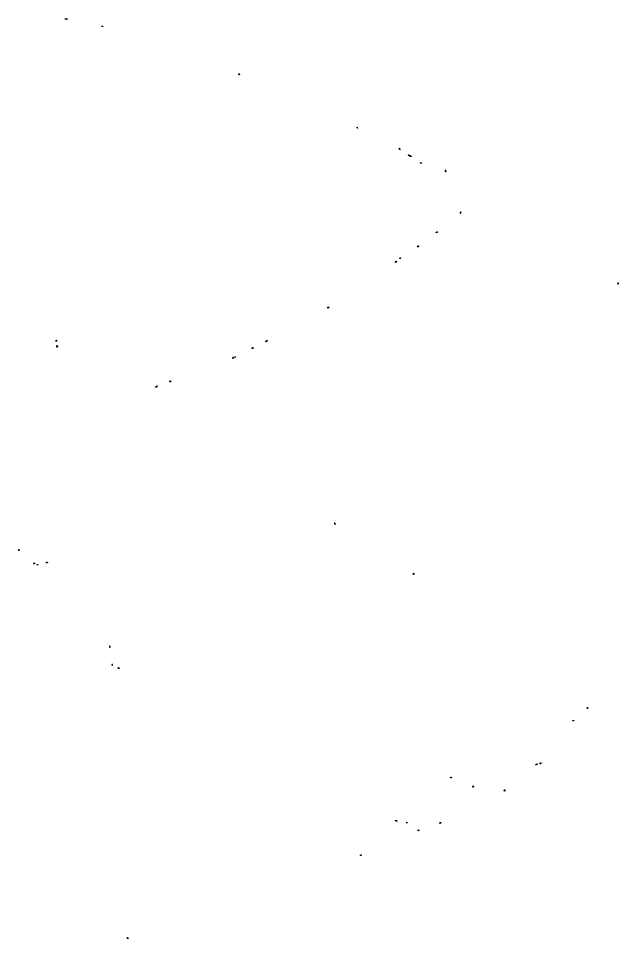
# Model space of a CAD drawing. Header units: centimetres. Extents: x -8.3 to 22.2, y -23.6 to 23.1.
# Drawn here: x -8.1 to 22.24, y -23.49 to 23.04 of the extents above; entities that cross this region are included whole.
import ezdxf

# ---------------------------------------------------------------- set-up
doc = ezdxf.new("R2010")
doc.units = ezdxf.units.CM
doc.header["$MEASUREMENT"] = 0
doc.layers.add('Layer 1', color=7, linetype='Continuous')

msp = doc.modelspace()

# ---------------------------------------------------------------- linework, layer by layer
at = {"layer": 'Layer 1'}
for points, knots in [([(-5.61621, 23.01125), (-5.61621, 23.03177), (-5.71925, 23.04387), (-5.74716, 23.02662), (-5.74716, 23.02662), (-5.76439, 23.01597), (-5.7422, 23.00645), (-5.69717, 23.00517), (-5.69717, 23.00517), (-5.65264, 23.0039), (-5.61621, 23.00664), (-5.61621, 23.01124), (-5.61621, 23.01124), (-5.61621, 23.01124), (-5.61621, 23.01125), (-5.61621, 23.01125)], [0, 0, 0, 0, 0.2, 0.2, 0.2, 0.2, 0.4, 0.4, 0.4, 0.4, 0.6, 0.6, 0.6, 0.6, 1, 1, 1, 1]), ([(-3.83854, 22.64699), (-3.85764, 22.65463), (-3.88046, 22.65369), (-3.88925, 22.6449), (-3.88925, 22.6449), (-3.89804, 22.63611), (-3.88241, 22.62985), (-3.85452, 22.631), (-3.85452, 22.631), (-3.8237, 22.63227), (-3.81743, 22.63854), (-3.83853, 22.64699), (-3.83853, 22.64699), (-3.83853, 22.64699), (-3.83854, 22.64699), (-3.83854, 22.64699)], [0, 0, 0, 0, 0.2, 0.2, 0.2, 0.2, 0.4, 0.4, 0.4, 0.4, 0.6, 0.6, 0.6, 0.6, 1, 1, 1, 1]), ([(3.07535, 20.22121), (3.06636, 20.23576), (3.05375, 20.24767), (3.04733, 20.24767), (3.04733, 20.24767), (3.04091, 20.24767), (3.03566, 20.23576), (3.03566, 20.22121), (3.03566, 20.22121), (3.03566, 20.20666), (3.04827, 20.19475), (3.06368, 20.19475), (3.06368, 20.19475), (3.07909, 20.19475), (3.08434, 20.20666), (3.07535, 20.22121)], [0, 0, 0, 0, 0.2, 0.2, 0.2, 0.2, 0.4, 0.4, 0.4, 0.4, 0.6, 0.6, 0.6, 0.6, 1, 1, 1, 1]), ([(9.00221, 17.52216), (8.99294, 17.53716), (9.00356, 17.54159), (9.02711, 17.53256), (9.02711, 17.53256), (9.07295, 17.51497), (9.08133, 17.49601), (9.04327, 17.49601), (9.04327, 17.49601), (9.02958, 17.49601), (9.0111, 17.50778), (9.00221, 17.52217), (9.00221, 17.52217), (9.00221, 17.52217), (9.00221, 17.52216), (9.00221, 17.52216)], [0, 0, 0, 0, 0.2, 0.2, 0.2, 0.2, 0.4, 0.4, 0.4, 0.4, 0.6, 0.6, 0.6, 0.6, 1, 1, 1, 1]), ([(11.15837, 16.43767), (11.13452, 16.45308), (11.13126, 16.46348), (11.15019, 16.46372), (11.15019, 16.46372), (11.16752, 16.46393), (11.18906, 16.45222), (11.19805, 16.43767), (11.19805, 16.43767), (11.21835, 16.40482), (11.20919, 16.40482), (11.15836, 16.43767), (11.15836, 16.43767), (11.15836, 16.43767), (11.15837, 16.43767), (11.15837, 16.43767)], [0, 0, 0, 0, 0.2, 0.2, 0.2, 0.2, 0.4, 0.4, 0.4, 0.4, 0.6, 0.6, 0.6, 0.6, 1, 1, 1, 1]), ([(11.74283, 16.07762), (11.71463, 16.1116), (11.60817, 16.15441), (11.60817, 16.13176), (11.60817, 16.13176), (11.60817, 16.12223), (11.74333, 16.04402), (11.76354, 16.04185), (11.76354, 16.04185), (11.76896, 16.04127), (11.75964, 16.05736), (11.74283, 16.07762)], [0, 0, 0, 0, 0.25, 0.25, 0.25, 0.25, 0.5, 0.5, 0.5, 0.5, 1, 1, 1, 1]), ([(12.28285, 15.72329), (12.27386, 15.73784), (12.25232, 15.74957), (12.23499, 15.74934), (12.23499, 15.74934), (12.21606, 15.7491), (12.21932, 15.7387), (12.24317, 15.72329), (12.24317, 15.72329), (12.294, 15.69044), (12.30316, 15.69044), (12.28286, 15.72329), (12.28286, 15.72329), (12.28286, 15.72329), (12.28285, 15.72329), (12.28285, 15.72329)], [0, 0, 0, 0, 0.2, 0.2, 0.2, 0.2, 0.4, 0.4, 0.4, 0.4, 0.6, 0.6, 0.6, 0.6, 1, 1, 1, 1]), ([(13.47348, 15.32642), (13.46449, 15.34097), (13.46903, 15.35288), (13.48359, 15.35288), (13.48359, 15.35288), (13.49814, 15.35288), (13.51741, 15.34097), (13.5264, 15.32642), (13.5264, 15.32642), (13.53539, 15.31187), (13.53085, 15.29996), (13.51629, 15.29996), (13.51629, 15.29996), (13.50174, 15.29996), (13.48247, 15.31187), (13.47348, 15.32642)], [0, 0, 0, 0, 0.2, 0.2, 0.2, 0.2, 0.4, 0.4, 0.4, 0.4, 0.6, 0.6, 0.6, 0.6, 1, 1, 1, 1]), ([(14.22754, 13.20663), (14.22754, 13.22118), (14.23945, 13.24045), (14.254, 13.24944), (14.254, 13.24944), (14.26855, 13.25843), (14.28046, 13.25389), (14.28046, 13.23933), (14.28046, 13.23933), (14.28046, 13.22478), (14.26855, 13.20551), (14.254, 13.19652), (14.254, 13.19652), (14.23945, 13.18753), (14.22754, 13.19207), (14.22754, 13.20663)], [0, 0, 0, 0, 0.2, 0.2, 0.2, 0.2, 0.4, 0.4, 0.4, 0.4, 0.6, 0.6, 0.6, 0.6, 1, 1, 1, 1]), ([(13.08983, 12.23079), (13.11166, 12.2449), (13.11761, 12.25644), (13.10306, 12.25644), (13.10306, 12.25644), (13.08851, 12.25644), (13.05874, 12.2449), (13.03691, 12.23079), (13.03691, 12.23079), (13.01508, 12.21668), (13.00913, 12.20514), (13.02368, 12.20514), (13.02368, 12.20514), (13.03823, 12.20514), (13.068, 12.21668), (13.08983, 12.23079)], [0, 0, 0, 0, 0.2, 0.2, 0.2, 0.2, 0.4, 0.4, 0.4, 0.4, 0.6, 0.6, 0.6, 0.6, 1, 1, 1, 1]), ([(12.1241, 11.51642), (12.13309, 11.53097), (12.12855, 11.54288), (12.11399, 11.54288), (12.11399, 11.54288), (12.09944, 11.54288), (12.08017, 11.53097), (12.07118, 11.51642), (12.07118, 11.51642), (12.06219, 11.50187), (12.06673, 11.48996), (12.08129, 11.48996), (12.08129, 11.48996), (12.09584, 11.48996), (12.11511, 11.50187), (12.1241, 11.51642)], [0, 0, 0, 0, 0.2, 0.2, 0.2, 0.2, 0.4, 0.4, 0.4, 0.4, 0.6, 0.6, 0.6, 0.6, 1, 1, 1, 1]), ([(11.02002, 10.74416), (11.0359, 10.79178), (10.98121, 10.78177), (10.96275, 10.73368), (10.96275, 10.73368), (10.95286, 10.70791), (10.95878, 10.69582), (10.97811, 10.70226), (10.97811, 10.70226), (10.9954, 10.70802), (11.01426, 10.72688), (11.02002, 10.74416)], [0, 0, 0, 0, 0.25, 0.25, 0.25, 0.25, 0.5, 0.5, 0.5, 0.5, 1, 1, 1, 1]), ([(11.21625, 10.92595), (11.19715, 10.93359), (11.17433, 10.93265), (11.16554, 10.92386), (11.16554, 10.92386), (11.15675, 10.91507), (11.17238, 10.90881), (11.20027, 10.90996), (11.20027, 10.90996), (11.23109, 10.91123), (11.23736, 10.9175), (11.21626, 10.92595), (11.21626, 10.92595), (11.21626, 10.92595), (11.21625, 10.92595), (11.21625, 10.92595)], [0, 0, 0, 0, 0.2, 0.2, 0.2, 0.2, 0.4, 0.4, 0.4, 0.4, 0.6, 0.6, 0.6, 0.6, 1, 1, 1, 1]), ([(22.1915, 9.63788), (22.1915, 9.65243), (22.20341, 9.66434), (22.21796, 9.66434), (22.21796, 9.66434), (22.23251, 9.66434), (22.24442, 9.65243), (22.24442, 9.63788), (22.24442, 9.63788), (22.24442, 9.62333), (22.23251, 9.61142), (22.21796, 9.61142), (22.21796, 9.61142), (22.20341, 9.61142), (22.1915, 9.62333), (22.1915, 9.63788)], [0, 0, 0, 0, 0.2, 0.2, 0.2, 0.2, 0.4, 0.4, 0.4, 0.4, 0.6, 0.6, 0.6, 0.6, 1, 1, 1, 1]), ([(7.59882, 8.44329), (7.58391, 8.45898), (7.53358, 8.41921), (7.53358, 8.39173), (7.53358, 8.39173), (7.53358, 8.37746), (7.55024, 8.38114), (7.5706, 8.39991), (7.5706, 8.39991), (7.59096, 8.41867), (7.60366, 8.43819), (7.59882, 8.44329)], [0, 0, 0, 0, 0.25, 0.25, 0.25, 0.25, 0.5, 0.5, 0.5, 0.5, 1, 1, 1, 1]), ([(-6.18231, 6.77321), (-6.1911, 6.782), (-6.19736, 6.76637), (-6.19621, 6.73848), (-6.19621, 6.73848), (-6.19494, 6.70766), (-6.18867, 6.70139), (-6.18022, 6.72249), (-6.18022, 6.72249), (-6.17258, 6.74159), (-6.17352, 6.76441), (-6.18231, 6.7732), (-6.18231, 6.7732), (-6.18231, 6.7732), (-6.18231, 6.77321), (-6.18231, 6.77321)], [0, 0, 0, 0, 0.2, 0.2, 0.2, 0.2, 0.4, 0.4, 0.4, 0.4, 0.6, 0.6, 0.6, 0.6, 1, 1, 1, 1]), ([(-6.1424, 6.49694), (-6.16401, 6.51855), (-6.17183, 6.51559), (-6.17183, 6.48581), (-6.17183, 6.48581), (-6.17183, 6.4635), (-6.16315, 6.43656), (-6.15254, 6.42595), (-6.15254, 6.42595), (-6.14193, 6.41534), (-6.12868, 6.42035), (-6.12311, 6.43708), (-6.12311, 6.43708), (-6.11753, 6.45381), (-6.12621, 6.48075), (-6.1424, 6.49694)], [0, 0, 0, 0, 0.2, 0.2, 0.2, 0.2, 0.4, 0.4, 0.4, 0.4, 0.6, 0.6, 0.6, 0.6, 1, 1, 1, 1]), ([(4.4115, 6.72746), (4.43333, 6.74157), (4.46309, 6.75311), (4.47765, 6.75311), (4.47765, 6.75311), (4.4922, 6.75311), (4.48625, 6.74157), (4.46442, 6.72746), (4.46442, 6.72746), (4.44259, 6.71335), (4.41283, 6.70181), (4.39827, 6.70181), (4.39827, 6.70181), (4.38372, 6.70181), (4.38967, 6.71335), (4.4115, 6.72746)], [0, 0, 0, 0, 0.2, 0.2, 0.2, 0.2, 0.4, 0.4, 0.4, 0.4, 0.6, 0.6, 0.6, 0.6, 1, 1, 1, 1]), ([(3.7765, 6.38659), (3.7765, 6.42228), (3.73379, 6.41445), (3.69885, 6.37236), (3.69885, 6.37236), (3.67324, 6.3415), (3.67741, 6.33731), (3.72207, 6.34899), (3.72207, 6.34899), (3.75201, 6.35682), (3.7765, 6.37374), (3.7765, 6.3866), (3.7765, 6.3866), (3.7765, 6.3866), (3.7765, 6.38659), (3.7765, 6.38659)], [0, 0, 0, 0, 0.2, 0.2, 0.2, 0.2, 0.4, 0.4, 0.4, 0.4, 0.6, 0.6, 0.6, 0.6, 1, 1, 1, 1]), ([(2.77108, 5.88079), (2.77108, 5.89534), (2.75847, 5.90725), (2.74306, 5.90725), (2.74306, 5.90725), (2.72765, 5.90725), (2.7224, 5.89534), (2.73139, 5.88079), (2.73139, 5.88079), (2.74038, 5.86624), (2.75299, 5.85433), (2.75941, 5.85433), (2.75941, 5.85433), (2.76583, 5.85433), (2.77108, 5.86624), (2.77108, 5.88079)], [0, 0, 0, 0, 0.2, 0.2, 0.2, 0.2, 0.4, 0.4, 0.4, 0.4, 0.6, 0.6, 0.6, 0.6, 1, 1, 1, 1]), ([(2.88188, 5.92532), (2.86278, 5.93296), (2.83996, 5.93202), (2.83117, 5.92323), (2.83117, 5.92323), (2.82238, 5.91444), (2.83801, 5.90818), (2.8659, 5.90933), (2.8659, 5.90933), (2.89672, 5.9106), (2.90299, 5.91687), (2.88189, 5.92532), (2.88189, 5.92532), (2.88189, 5.92532), (2.88188, 5.92532), (2.88188, 5.92532)], [0, 0, 0, 0, 0.2, 0.2, 0.2, 0.2, 0.4, 0.4, 0.4, 0.4, 0.6, 0.6, 0.6, 0.6, 1, 1, 1, 1]), ([(-0.40392, 4.69017), (-0.40392, 4.70472), (-0.41653, 4.71663), (-0.43194, 4.71663), (-0.43194, 4.71663), (-0.44735, 4.71663), (-0.4526, 4.70472), (-0.44361, 4.69017), (-0.44361, 4.69017), (-0.43462, 4.67562), (-0.42201, 4.66371), (-0.41559, 4.66371), (-0.41559, 4.66371), (-0.40917, 4.66371), (-0.40392, 4.67562), (-0.40392, 4.69017)], [0, 0, 0, 0, 0.2, 0.2, 0.2, 0.2, 0.4, 0.4, 0.4, 0.4, 0.6, 0.6, 0.6, 0.6, 1, 1, 1, 1]), ([(-1.14475, 4.42558), (-1.12292, 4.43969), (-1.09316, 4.45123), (-1.0786, 4.45123), (-1.0786, 4.45123), (-1.06405, 4.45123), (-1.07, 4.43969), (-1.09183, 4.42558), (-1.09183, 4.42558), (-1.11366, 4.41147), (-1.14342, 4.39993), (-1.15798, 4.39993), (-1.15798, 4.39993), (-1.17253, 4.39993), (-1.16658, 4.41147), (-1.14475, 4.42558)], [0, 0, 0, 0, 0.2, 0.2, 0.2, 0.2, 0.4, 0.4, 0.4, 0.4, 0.6, 0.6, 0.6, 0.6, 1, 1, 1, 1]), ([(7.87754, -2.5065), (7.85369, -2.49109), (7.85043, -2.48069), (7.86936, -2.48045), (7.86936, -2.48045), (7.88669, -2.48019), (7.90823, -2.49195), (7.91722, -2.5065), (7.91722, -2.5065), (7.93752, -2.53935), (7.92836, -2.53935), (7.87753, -2.5065), (7.87753, -2.5065), (7.87753, -2.5065), (7.87754, -2.5065), (7.87754, -2.5065)], [0, 0, 0, 0, 0.2, 0.2, 0.2, 0.2, 0.4, 0.4, 0.4, 0.4, 0.6, 0.6, 0.6, 0.6, 1, 1, 1, 1]), ([(-8.05038, -3.82785), (-8.05038, -3.81244), (-8.06229, -3.80719), (-8.07684, -3.81618), (-8.07684, -3.81618), (-8.09139, -3.82517), (-8.1033, -3.83778), (-8.1033, -3.8442), (-8.1033, -3.8442), (-8.1033, -3.85062), (-8.09139, -3.85587), (-8.07684, -3.85587), (-8.07684, -3.85587), (-8.06229, -3.85587), (-8.05038, -3.84326), (-8.05038, -3.82785)], [0, 0, 0, 0, 0.2, 0.2, 0.2, 0.2, 0.4, 0.4, 0.4, 0.4, 0.6, 0.6, 0.6, 0.6, 1, 1, 1, 1]), ([(-7.28309, -4.51733), (-7.28309, -4.50278), (-7.295, -4.49087), (-7.30955, -4.49087), (-7.30955, -4.49087), (-7.3241, -4.49087), (-7.33601, -4.50278), (-7.33601, -4.51733), (-7.33601, -4.51733), (-7.33601, -4.53188), (-7.3241, -4.54379), (-7.30955, -4.54379), (-7.30955, -4.54379), (-7.295, -4.54379), (-7.28309, -4.53188), (-7.28309, -4.51733)], [0, 0, 0, 0, 0.2, 0.2, 0.2, 0.2, 0.4, 0.4, 0.4, 0.4, 0.6, 0.6, 0.6, 0.6, 1, 1, 1, 1]), ([(-7.11937, -4.57863), (-7.13847, -4.57099), (-7.16129, -4.57193), (-7.17008, -4.58072), (-7.17008, -4.58072), (-7.17887, -4.58951), (-7.16324, -4.59577), (-7.13535, -4.59462), (-7.13535, -4.59462), (-7.10453, -4.59335), (-7.09826, -4.58708), (-7.11936, -4.57863), (-7.11936, -4.57863), (-7.11936, -4.57863), (-7.11937, -4.57863), (-7.11937, -4.57863)], [0, 0, 0, 0, 0.2, 0.2, 0.2, 0.2, 0.4, 0.4, 0.4, 0.4, 0.6, 0.6, 0.6, 0.6, 1, 1, 1, 1]), ([(-6.63512, -4.46398), (-6.64426, -4.44919), (-6.66282, -4.44394), (-6.67637, -4.45231), (-6.67637, -4.45231), (-6.71307, -4.47499), (-6.70623, -4.49087), (-6.65975, -4.49087), (-6.65975, -4.49087), (-6.63706, -4.49087), (-6.62598, -4.47877), (-6.63512, -4.46398)], [0, 0, 0, 0, 0.25, 0.25, 0.25, 0.25, 0.5, 0.5, 0.5, 0.5, 1, 1, 1, 1]), ([(11.89027, -5.01343), (11.88293, -4.99524), (11.87692, -5.01012), (11.87692, -5.0465), (11.87692, -5.0465), (11.87692, -5.08288), (11.88293, -5.09776), (11.89027, -5.07957), (11.89027, -5.07957), (11.89761, -5.06138), (11.89761, -5.03161), (11.89027, -5.01342), (11.89027, -5.01342), (11.89027, -5.01342), (11.89027, -5.01343), (11.89027, -5.01343)], [0, 0, 0, 0, 0.2, 0.2, 0.2, 0.2, 0.4, 0.4, 0.4, 0.4, 0.6, 0.6, 0.6, 0.6, 1, 1, 1, 1]), ([(-3.49954, -8.72421), (-3.49954, -8.70966), (-3.49429, -8.69775), (-3.48787, -8.69775), (-3.48787, -8.69775), (-3.48145, -8.69775), (-3.46884, -8.70966), (-3.45985, -8.72421), (-3.45985, -8.72421), (-3.45086, -8.73876), (-3.45611, -8.75067), (-3.47152, -8.75067), (-3.47152, -8.75067), (-3.48693, -8.75067), (-3.49954, -8.73876), (-3.49954, -8.72421)], [0, 0, 0, 0, 0.2, 0.2, 0.2, 0.2, 0.4, 0.4, 0.4, 0.4, 0.6, 0.6, 0.6, 0.6, 1, 1, 1, 1]), ([(-3.38048, -9.65025), (-3.38947, -9.6357), (-3.38422, -9.62379), (-3.36881, -9.62379), (-3.36881, -9.62379), (-3.3534, -9.62379), (-3.34079, -9.6357), (-3.34079, -9.65025), (-3.34079, -9.65025), (-3.34079, -9.6648), (-3.34604, -9.67671), (-3.35246, -9.67671), (-3.35246, -9.67671), (-3.35888, -9.67671), (-3.37149, -9.6648), (-3.38048, -9.65025)], [0, 0, 0, 0, 0.2, 0.2, 0.2, 0.2, 0.4, 0.4, 0.4, 0.4, 0.6, 0.6, 0.6, 0.6, 1, 1, 1, 1]), ([(-3.01006, -9.809), (-3.01905, -9.79445), (-3.03832, -9.78254), (-3.05287, -9.78254), (-3.05287, -9.78254), (-3.06742, -9.78254), (-3.07197, -9.79445), (-3.06298, -9.809), (-3.06298, -9.809), (-3.05399, -9.82355), (-3.03472, -9.83546), (-3.02017, -9.83546), (-3.02017, -9.83546), (-3.00562, -9.83546), (-3.00107, -9.82355), (-3.01006, -9.809)], [0, 0, 0, 0, 0.2, 0.2, 0.2, 0.2, 0.4, 0.4, 0.4, 0.4, 0.6, 0.6, 0.6, 0.6, 1, 1, 1, 1]), ([(20.6729, -11.80054), (20.66411, -11.79175), (20.65785, -11.80738), (20.659, -11.83527), (20.659, -11.83527), (20.66027, -11.86609), (20.66654, -11.87236), (20.67499, -11.85126), (20.67499, -11.85126), (20.68263, -11.83216), (20.68169, -11.80934), (20.6729, -11.80055), (20.6729, -11.80055), (20.6729, -11.80055), (20.6729, -11.80054), (20.6729, -11.80054)], [0, 0, 0, 0, 0.2, 0.2, 0.2, 0.2, 0.4, 0.4, 0.4, 0.4, 0.6, 0.6, 0.6, 0.6, 1, 1, 1, 1]), ([(19.97396, -12.46322), (19.95486, -12.45558), (19.93204, -12.45652), (19.92325, -12.46531), (19.92325, -12.46531), (19.91446, -12.4741), (19.93009, -12.48036), (19.95798, -12.47921), (19.95798, -12.47921), (19.9888, -12.47794), (19.99507, -12.47167), (19.97397, -12.46322), (19.97397, -12.46322), (19.97397, -12.46322), (19.97396, -12.46322), (19.97396, -12.46322)], [0, 0, 0, 0, 0.2, 0.2, 0.2, 0.2, 0.4, 0.4, 0.4, 0.4, 0.6, 0.6, 0.6, 0.6, 1, 1, 1, 1]), ([(18.11692, -14.67733), (18.13875, -14.66322), (18.1447, -14.65168), (18.13015, -14.65168), (18.13015, -14.65168), (18.1156, -14.65168), (18.08583, -14.66322), (18.064, -14.67733), (18.064, -14.67733), (18.04217, -14.69144), (18.03622, -14.70298), (18.05077, -14.70298), (18.05077, -14.70298), (18.06532, -14.70298), (18.09509, -14.69144), (18.11692, -14.67733)], [0, 0, 0, 0, 0.2, 0.2, 0.2, 0.2, 0.4, 0.4, 0.4, 0.4, 0.6, 0.6, 0.6, 0.6, 1, 1, 1, 1]), ([(18.32858, -14.62442), (18.32858, -14.60987), (18.31667, -14.59796), (18.30212, -14.59796), (18.30212, -14.59796), (18.28757, -14.59796), (18.27566, -14.60987), (18.27566, -14.62442), (18.27566, -14.62442), (18.27566, -14.63897), (18.28757, -14.65088), (18.30212, -14.65088), (18.30212, -14.65088), (18.31667, -14.65088), (18.32858, -14.63897), (18.32858, -14.62442)], [0, 0, 0, 0, 0.2, 0.2, 0.2, 0.2, 0.4, 0.4, 0.4, 0.4, 0.6, 0.6, 0.6, 0.6, 1, 1, 1, 1]), ([(13.80421, -15.35485), (13.80421, -15.34913), (13.78573, -15.33736), (13.76315, -15.32869), (13.76315, -15.32869), (13.7396, -15.31965), (13.72898, -15.32409), (13.73825, -15.33909), (13.73825, -15.33909), (13.75379, -15.36423), (13.80421, -15.37627), (13.80421, -15.35485)], [0, 0, 0, 0, 0.25, 0.25, 0.25, 0.25, 0.5, 0.5, 0.5, 0.5, 1, 1, 1, 1]), ([(14.85593, -15.79752), (14.87412, -15.79018), (14.90389, -15.79018), (14.92208, -15.79752), (14.92208, -15.79752), (14.94027, -15.80486), (14.92539, -15.81087), (14.88901, -15.81087), (14.88901, -15.81087), (14.85263, -15.81087), (14.83775, -15.80486), (14.85594, -15.79752), (14.85594, -15.79752), (14.85594, -15.79752), (14.85593, -15.79752), (14.85593, -15.79752)], [0, 0, 0, 0, 0.2, 0.2, 0.2, 0.2, 0.4, 0.4, 0.4, 0.4, 0.6, 0.6, 0.6, 0.6, 1, 1, 1, 1]), ([(16.50296, -15.98546), (16.50296, -15.96277), (16.49105, -15.95157), (16.4765, -15.96056), (16.4765, -15.96056), (16.46195, -15.96955), (16.45004, -15.98812), (16.45004, -16.00181), (16.45004, -16.00181), (16.45004, -16.0155), (16.46195, -16.02671), (16.4765, -16.02671), (16.4765, -16.02671), (16.49105, -16.02671), (16.50296, -16.00815), (16.50296, -15.98546)], [0, 0, 0, 0, 0.2, 0.2, 0.2, 0.2, 0.4, 0.4, 0.4, 0.4, 0.6, 0.6, 0.6, 0.6, 1, 1, 1, 1]), ([(11.02608, -17.53483), (11.00425, -17.52072), (10.97449, -17.50918), (10.95993, -17.50918), (10.95993, -17.50918), (10.94538, -17.50918), (10.95133, -17.52072), (10.97316, -17.53483), (10.97316, -17.53483), (10.99499, -17.54894), (11.02475, -17.56048), (11.03931, -17.56048), (11.03931, -17.56048), (11.05386, -17.56048), (11.04791, -17.54894), (11.02608, -17.53483)], [0, 0, 0, 0, 0.2, 0.2, 0.2, 0.2, 0.4, 0.4, 0.4, 0.4, 0.6, 0.6, 0.6, 0.6, 1, 1, 1, 1]), ([(11.56021, -17.62259), (11.54111, -17.61495), (11.51829, -17.61589), (11.5095, -17.62468), (11.5095, -17.62468), (11.50071, -17.63347), (11.51634, -17.63973), (11.54423, -17.63858), (11.54423, -17.63858), (11.57505, -17.63731), (11.58132, -17.63104), (11.56022, -17.62259), (11.56022, -17.62259), (11.56022, -17.62259), (11.56021, -17.62259), (11.56021, -17.62259)], [0, 0, 0, 0, 0.2, 0.2, 0.2, 0.2, 0.4, 0.4, 0.4, 0.4, 0.6, 0.6, 0.6, 0.6, 1, 1, 1, 1]), ([(13.26181, -17.64067), (13.2708, -17.62612), (13.26626, -17.61421), (13.2517, -17.61421), (13.2517, -17.61421), (13.23715, -17.61421), (13.21788, -17.62612), (13.20889, -17.64067), (13.20889, -17.64067), (13.1999, -17.65522), (13.20444, -17.66713), (13.219, -17.66713), (13.219, -17.66713), (13.23355, -17.66713), (13.25282, -17.65522), (13.26181, -17.64067)], [0, 0, 0, 0, 0.2, 0.2, 0.2, 0.2, 0.4, 0.4, 0.4, 0.4, 0.6, 0.6, 0.6, 0.6, 1, 1, 1, 1]), ([(12.15029, -18.01065), (12.14115, -17.99586), (12.12259, -17.99061), (12.10904, -17.99898), (12.10904, -17.99898), (12.07234, -18.02166), (12.07918, -18.03754), (12.12566, -18.03754), (12.12566, -18.03754), (12.14835, -18.03754), (12.15943, -18.02544), (12.15029, -18.01065)], [0, 0, 0, 0, 0.25, 0.25, 0.25, 0.25, 0.5, 0.5, 0.5, 0.5, 1, 1, 1, 1]), ([(9.23188, -19.26301), (9.21278, -19.25537), (9.18996, -19.25631), (9.18117, -19.2651), (9.18117, -19.2651), (9.17238, -19.27389), (9.18801, -19.28015), (9.2159, -19.279), (9.2159, -19.279), (9.24672, -19.27773), (9.25299, -19.27146), (9.23189, -19.26301), (9.23189, -19.26301), (9.23189, -19.26301), (9.23188, -19.26301), (9.23188, -19.26301)], [0, 0, 0, 0, 0.2, 0.2, 0.2, 0.2, 0.4, 0.4, 0.4, 0.4, 0.6, 0.6, 0.6, 0.6, 1, 1, 1, 1]), ([(-2.56027, -23.4615), (-2.56926, -23.44695), (-2.58187, -23.43504), (-2.58829, -23.43504), (-2.58829, -23.43504), (-2.59471, -23.43504), (-2.59996, -23.44695), (-2.59996, -23.4615), (-2.59996, -23.4615), (-2.59996, -23.47605), (-2.58735, -23.48796), (-2.57194, -23.48796), (-2.57194, -23.48796), (-2.55653, -23.48796), (-2.55128, -23.47605), (-2.56027, -23.4615)], [0, 0, 0, 0, 0.2, 0.2, 0.2, 0.2, 0.4, 0.4, 0.4, 0.4, 0.6, 0.6, 0.6, 0.6, 1, 1, 1, 1])]:
    msp.add_open_spline(points, degree=3, knots=knots, dxfattribs=at)

doc.saveas('drawing.dxf')
